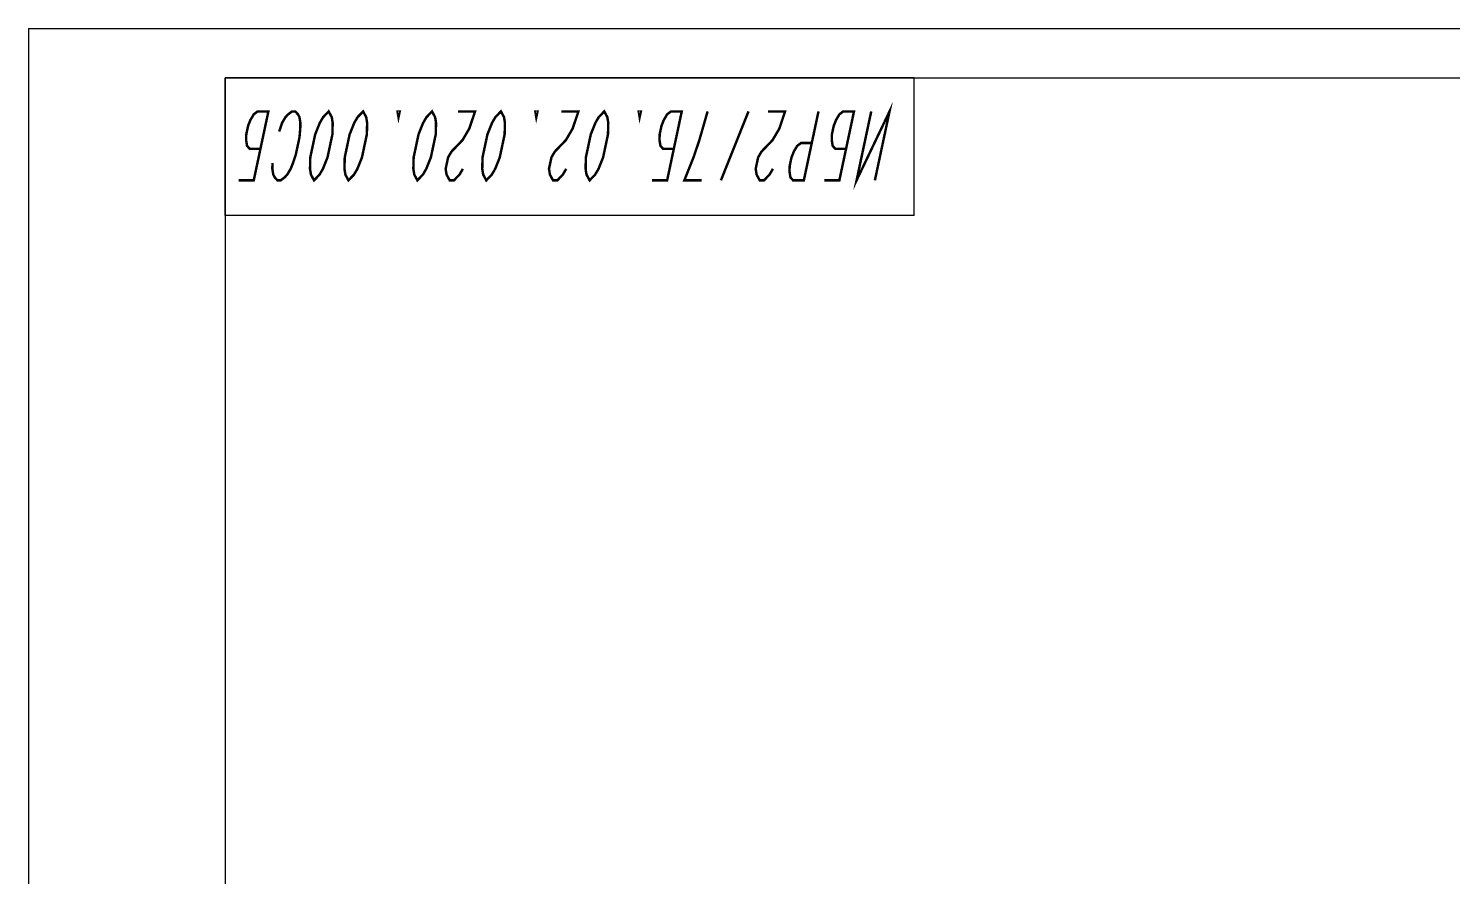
# Model space of a CAD drawing. Header units: millimetres. Extents: x 0 to 594, y 0 to 420.
# Drawn here: x 0 to 144.7, y 333.9 to 420 of the extents above; entities that cross this region are included whole.
import ezdxf

# ---------------------------------------------------------------- set-up
doc = ezdxf.new("R2010")
doc.units = ezdxf.units.MM
doc.header["$LTSCALE"] = 32.67
doc.layers.get('0').update_dxf_attribs({"linetype": 'CONTINUOUS'})

msp = doc.modelspace()

# ---------------------------------------------------------------- linework, layer by layer
at = {"color": 7, "linetype": 'Continuous'}
for p, q in [((0, 420), (0, 0)), ((0, 420), (594, 420)), ((90, 415), (20, 415)), ((20, 401), (20, 415)), ((20, 415), (20, 5)), ((20, 415), (589, 415)), ((90, 401), (90, 415)), ((90, 401), (20, 401))]:
    msp.add_line(p, q, dxfattribs=at)
at = {"color": 2, "linetype": 'Continuous', "const_width": 0.25}
for points in [[(85.9965, 404.5782), (87.4844, 411.5782), (84.1371, 404.5782), (85.625, 411.5782)], [(23.5691, 407.7865), (22.4753, 407.7865), (22.2092, 408.0782), (22.1144, 408.6615), (22.129, 409.2449), (22.315, 410.1198), (22.5484, 410.7032), (22.8911, 411.2865), (23.2812, 411.5782), (24.375, 411.5782), (22.8871, 404.5782), (21.3559, 404.5782)], [(24.7903, 406.3282), (24.7757, 405.7449), (24.8705, 405.1615), (25.0272, 404.8699), (25.2934, 404.5782), (25.6215, 404.5782), (26.0116, 404.8699), (26.2923, 405.1615), (26.6351, 405.7449), (26.8685, 406.3282), (27.1638, 407.2032), (27.5358, 408.9532), (27.6124, 409.8282), (27.627, 410.4115), (27.5323, 410.9949), (27.3755, 411.2865), (27.1094, 411.5782), (26.7813, 411.5782), (26.3911, 411.2865), (26.1104, 410.9949), (25.7676, 410.4115), (25.4723, 409.5365)], [(30.5, 411.5782), (30.8135, 410.9949), (30.9083, 410.4115), (30.879, 409.2449), (30.3831, 406.9115), (29.9163, 405.7449), (29.5736, 405.1615), (29.0121, 404.5782), (28.6986, 405.1615), (28.6038, 405.7449), (28.6331, 406.9115), (29.129, 409.2449), (29.5958, 410.4115), (29.9385, 410.9949), (30.5, 411.5782)], [(34, 411.5782), (34.3135, 410.9949), (34.4083, 410.4115), (34.379, 409.2449), (33.8831, 406.9115), (33.4163, 405.7449), (33.0736, 405.1615), (32.5121, 404.5782), (32.1986, 405.1615), (32.1038, 405.7449), (32.1331, 406.9115), (32.629, 409.2449), (33.0958, 410.4115), (33.4385, 410.9949), (34, 411.5782)], [(37.5, 411.5782), (37.7188, 411.5782), (37.5948, 410.9949), (37.5, 411.5782)], [(41, 411.5782), (41.3135, 410.9949), (41.4083, 410.4115), (41.379, 409.2449), (40.8831, 406.9115), (40.4163, 405.7449), (40.0736, 405.1615), (39.5121, 404.5782), (39.1986, 405.1615), (39.1038, 405.7449), (39.1331, 406.9115), (39.629, 409.2449), (40.0958, 410.4115), (40.4385, 410.9949), (41, 411.5782)], [(44.1351, 405.7449), (43.7923, 405.1615), (43.2309, 404.5782), (42.7934, 404.5782), (42.4798, 405.1615), (42.3851, 405.7449), (42.6331, 406.9115), (42.9758, 407.4948), (43.5373, 408.0782), (44.0988, 408.6615), (44.7843, 409.8282), (45.375, 411.5782), (43.625, 411.5782)], [(48, 411.5782), (48.3135, 410.9949), (48.4083, 410.4115), (48.379, 409.2449), (47.8831, 406.9115), (47.4163, 405.7449), (47.0736, 405.1615), (46.5121, 404.5782), (46.1986, 405.1615), (46.1038, 405.7449), (46.1331, 406.9115), (46.629, 409.2449), (47.0958, 410.4115), (47.4385, 410.9949), (48, 411.5782)], [(51.5, 411.5782), (51.7188, 411.5782), (51.5948, 410.9949), (51.5, 411.5782)], [(54.6351, 405.7449), (54.2923, 405.1615), (53.7309, 404.5782), (53.2934, 404.5782), (52.9798, 405.1615), (52.8851, 405.7449), (53.1331, 406.9115), (53.4758, 407.4948), (54.0373, 408.0782), (54.5988, 408.6615), (55.2843, 409.8282), (55.875, 411.5782), (54.125, 411.5782)], [(58.5, 411.5782), (58.8135, 410.9949), (58.9083, 410.4115), (58.879, 409.2449), (58.3831, 406.9115), (57.9163, 405.7449), (57.5736, 405.1615), (57.0121, 404.5782), (56.6986, 405.1615), (56.6038, 405.7449), (56.6331, 406.9115), (57.129, 409.2449), (57.5958, 410.4115), (57.9385, 410.9949), (58.5, 411.5782)], [(62, 411.5782), (62.2187, 411.5782), (62.0948, 410.9949), (62, 411.5782)], [(65.5691, 407.7865), (64.4753, 407.7865), (64.2092, 408.0782), (64.1144, 408.6615), (64.129, 409.2449), (64.315, 410.1198), (64.5484, 410.7032), (64.8911, 411.2865), (65.2812, 411.5782), (66.375, 411.5782), (64.8871, 404.5782), (63.3559, 404.5782)], [(69, 411.5782), (68.1613, 408.6615), (67.5706, 406.9115), (67.1038, 405.7449), (66.6371, 404.5782), (68.3871, 404.5782)], [(73.1562, 411.5782), (70.3559, 404.5782)], [(75.6351, 405.7449), (75.2923, 405.1615), (74.7309, 404.5782), (74.2934, 404.5782), (73.9798, 405.1615), (73.8851, 405.7449), (74.1331, 406.9115), (74.4758, 407.4948), (75.0373, 408.0782), (75.5988, 408.6615), (76.2843, 409.8282), (76.875, 411.5782), (75.125, 411.5782)], [(79.5837, 408.3699), (78.4899, 408.3699), (78.0998, 408.0782), (77.7571, 407.4948), (77.5237, 406.9115), (77.3377, 406.0365), (77.3231, 405.4532), (77.4179, 404.8699), (77.684, 404.5782), (78.7777, 404.5782), (80.2656, 411.5782)], [(83.0691, 407.7865), (81.9753, 407.7865), (81.7092, 408.0782), (81.6144, 408.6615), (81.629, 409.2449), (81.815, 410.1198), (82.0484, 410.7032), (82.3911, 411.2865), (82.7813, 411.5782), (83.875, 411.5782), (82.3871, 404.5782), (80.8559, 404.5782)]]:
    msp.add_lwpolyline(points, dxfattribs=at)

doc.saveas('drawing.dxf')
